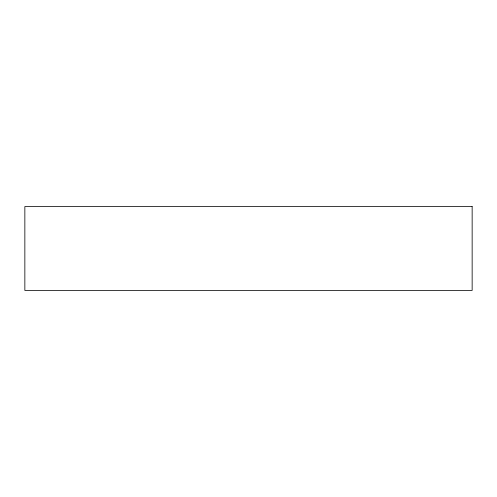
<?xml version="1.0" encoding="UTF-8"?>
<svg xmlns="http://www.w3.org/2000/svg" width="497" height="497" viewBox="0 0 497 497"><rect width="100%" height="100%" fill="white"/><g stroke="black" fill="none" stroke-linecap="round" stroke-linejoin="round"><path stroke-width="0.75" d="M472.15 206.566L24.85 206.566L24.85 290.434L472.15 290.434L472.15 206.566"/></g></svg>
